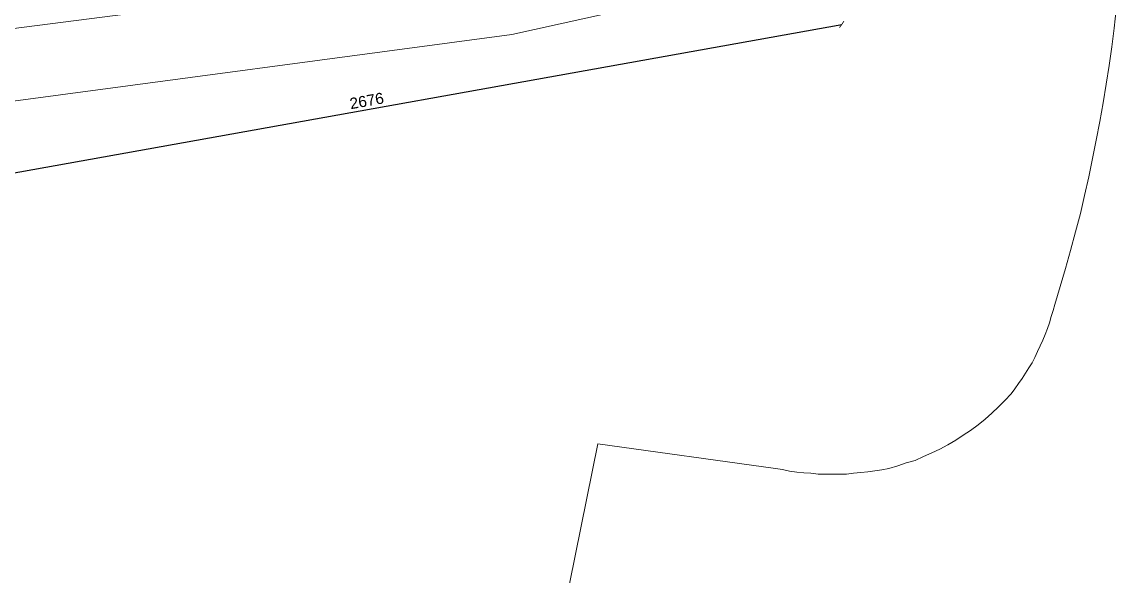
# Model space of a CAD drawing. Header units: millimetres. Extents: x -105266 to 178069, y 491 to 168574.
# Drawn here: x -57854 to -54886, y 31319 to 32821 of the extents above; entities that cross this region are included whole.
import ezdxf

# ---------------------------------------------------------------- set-up
doc = ezdxf.new("R2010")
doc.units = ezdxf.units.MM
doc.layers.get('defpoints').update_dxf_attribs({"color": 4})
doc.layers.add('A-L-W', color=123, linetype='Continuous', lineweight=15)
doc.styles.get("Standard").update_dxf_attribs({"font": 'arial.ttf'})
doc.dimstyles.new('ewelina', dxfattribs={"dimtxt": 30, "dimasz": 15, "dimexe": 1.25, "dimexo": 0.625, "dimgap": 8, "dimtad": 1, "dimdec": 0, "dimtxsty": 'Standard', "dimblk": 'ARCHTICK', "dimcen": 2.5, "dimse1": 1, "dimse2": 1, "dimadec": 0, "dimazin": 0, "dimtfac": 1, "dimtdec": 0, "dimtmove": 0, "dimatfit": 3, "dimldrblk": 'ARCHTICK', "dimfxl": 1, "dimarcsym": 0})

# ---------------------------------------------------------------- blocks, each defined once
blk = doc.blocks.new('_ArchTick')
at = {"color": 0, "linetype": 'ByBlock', "const_width": 0.15}
blk.add_lwpolyline([(-0.5, -0.5), (0.5, 0.5)], dxfattribs=at)
blk = doc.blocks.new('*D404')
at = {"layer": 'A-L-W', "color": 0, "lineweight": -2, "transparency": 16777216}
blk.add_line((-58264.6, 32341.9), (-55630.5, 32813.7), dxfattribs=at)
at = {"layer": 'defpoints', "color": 0, "transparency": 16777216}
for p in [(-55728.3, 33359.7), (-58362.4, 32887.9), (-55630.5, 32813.7)]:
    blk.add_point(p, dxfattribs=at)
at = {"layer": 'A-L-W', "color": 0, "lineweight": -2, "transparency": 16777216, "xscale": 15, "yscale": 15, "zscale": 15}
for p, rotation in [((-55630.5, 32813.7), 10.15479114802461), ((-58264.6, 32341.9), 190.1547911480246)]:
    blk.add_blockref('_ArchTick', p, dxfattribs=dict(at, rotation=rotation))
at = {"layer": 'A-L-W', "color": 0, "transparency": 16777216, "insert": (-56918.7, 32606.6), "char_height": 30, "attachment_point": 5, "rotation": 10.1548}
blk.add_mtext('2676', dxfattribs=at)

msp = doc.modelspace()

# ---------------------------------------------------------------- linework, layer by layer
at = {"layer": 'A-L-W'}
for p, q in [((-56500.86, 32981.4), (-59294.54, 32618.84)), ((-55951.08, 32913.56), (-56525.58, 32786.74)), ((-56525.58, 32786.74), (-59267.36, 32420.58))]:
    msp.add_line(p, q, dxfattribs=at)
at = {"layer": 'A-L-W', "flags": 128}
msp.add_lwpolyline([(-54886.29, 32854.37), (-54891.29, 32803.37), (-54898.29, 32753.37), (-54905.29, 32702.37), (-54913.29, 32651.37), (-54921.29, 32601.37), (-54930.29, 32550.37), (-54940.29, 32500.37), (-54950.29, 32450.37), (-54960.29, 32400.37), (-54972.29, 32350.37), (-54983.29, 32301.37), (-54996.29, 32251.37), (-55010.29, 32201.37), (-55023.29, 32152.37), (-55038.29, 32103.37), (-55052.29, 32054.37), (-55057.29, 32038.37), (-55062.29, 32022.37), (-55067.29, 32005.37), (-55072.29, 31989.37), (-55078.29, 31973.37), (-55085.29, 31958.37), (-55092.29, 31942.37), (-55099.29, 31927.37), (-55106.29, 31911.37), (-55114.29, 31896.37), (-55123.29, 31883.37), (-55132.29, 31868.37), (-55141.29, 31854.37), (-55151.29, 31840.37), (-55161.29, 31826.37), (-55171.29, 31812.37), (-55188.29, 31794.37), (-55205.29, 31777.37), (-55223.29, 31760.37), (-55241.29, 31744.37), (-55260.29, 31728.37), (-55281.29, 31713.37), (-55301.29, 31700.37), (-55321.29, 31687.37), (-55342.29, 31674.37), (-55364.29, 31662.37), (-55386.29, 31652.37), (-55408.29, 31642.37), (-55431.29, 31632.37), (-55455.29, 31625.37), (-55478.29, 31617.37), (-55502.29, 31610.37), (-55521.29, 31606.37), (-55540.29, 31604.37), (-55559.29, 31601.37), (-55578.29, 31599.37), (-55598.29, 31597.37), (-55617.29, 31595.37), (-55636.29, 31595.37), (-55656.29, 31595.37), (-55675.29, 31595.37), (-55694.29, 31595.37), (-55714.29, 31597.37), (-55733.29, 31598.37), (-55752.29, 31600.37), (-55772.29, 31603.37), (-55791.29, 31607.37), (-55810.29, 31610.37), (-56292.29, 31677.37), (-56398.29, 31150.37)], dxfattribs=at)

# ---------------------------------------------------------------- dimensions: what is measured, and where the dimension line sits
at = {"layer": 'A-L-W'}
dim = msp.add_linear_dim(base=(-55630.54, 32813.65), p1=(-58362.37, 32887.86), p2=(-55728.34, 33359.66), angle=10.15479, dimstyle='ewelina', dxfattribs=at)
dim.commit()
dim.dimension.update_dxf_attribs({"geometry": '*D404', "text_midpoint": (-56914.62, 32583.65), "dimtype": 161})

doc.saveas('drawing.dxf')
